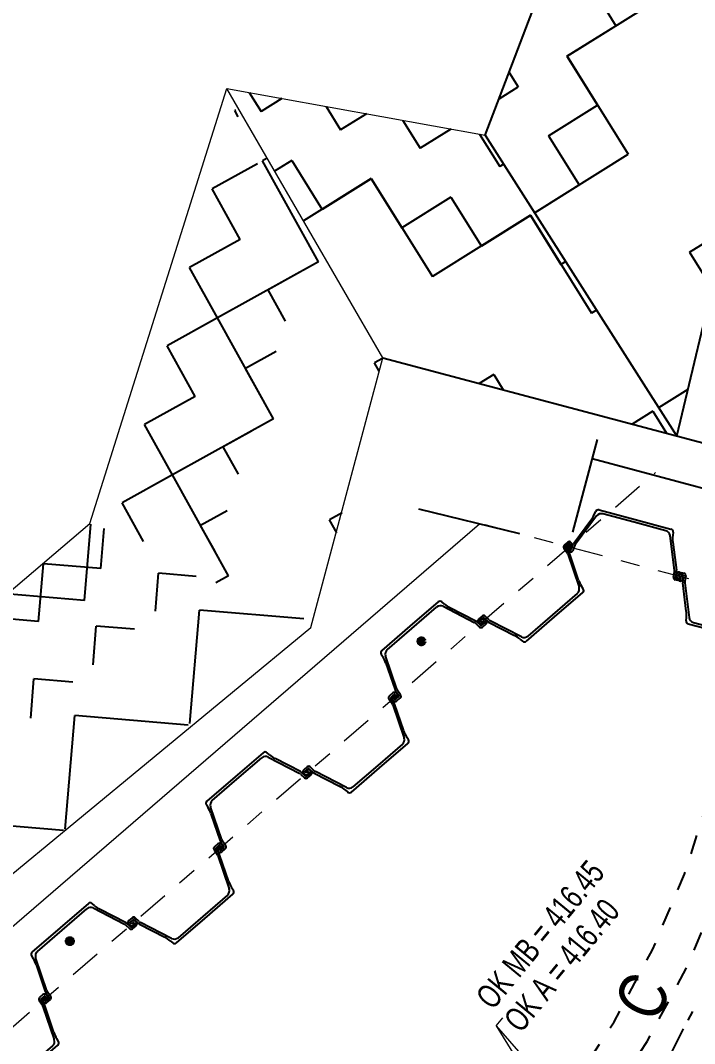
# Model space of a CAD drawing. Header units: metres. Extents: x 2681086.2 to 2681125.9, y 1225431.9 to 1225460.7.
# Drawn here: x 2681109.82 to 2681113.32, y 1225447.83 to 1225453.14 of the extents above; entities that cross this region are included whole.
import ezdxf

# ---------------------------------------------------------------- set-up
doc = ezdxf.new("R2010")
doc.units = ezdxf.units.M
for name, pattern in [('ACAD_ISO14W100_S12', [0.35, 0.25, -0.05, 0, -0.05]), ('ALL_S17', [0.025, 0, -0.025]), ('AUSGEZOGEN', [0]), ('GETRENNT2_S10', [0.255, 0.125, -0.065, 0, -0.065]), ('MITTE2_S7', [0.55, 0.375, -0.175]), ('STRICHPUNKT2_S11', [0.245, 0.165, -0.04, 0, -0.04])]:
    doc.linetypes.add(name, pattern=pattern)
for name, color, linetype, lineweight in [('AXE', 4, 'MITTE2_S7', 18), ('Beton Ansicht', 252, 'AUSGEZOGEN', 25), ('Beton geschnitten', 8, 'AUSGEZOGEN', 25), ('Beton verdeckt hinten', 252, 'GETRENNT2_S10', 18), ('Design', 250, 'AUSGEZOGEN', 18), ('Stahl', 252, 'AUSGEZOGEN', 18), ('Standard', 7, 'AUSGEZOGEN', 13), ('Vermassung Schnitte', 7, 'AUSGEZOGEN', 18)]:
    doc.layers.add(name, color=color, linetype=linetype, lineweight=lineweight)
doc.styles.add('ARIAL', font='arial.ttf')

# ---------------------------------------------------------------- blocks, each defined once
blk = doc.blocks.new('COMPLEXOBJECT_0')
at = {"color": 7, "linetype": 'AUSGEZOGEN', "lineweight": 25, "transparency": 33554687}
for p, q in [((312.4408, 450.4248), (312.4427, 450.432)), ((312.4517, 450.4286), (312.4512, 450.427)), ((312.4516, 450.4246), (312.4618, 450.4091)), ((312.4594, 450.4058), (312.4543, 450.4072)), ((312.475, 450.4255), (312.4553, 450.4307)), ((312.4574, 450.4405), (312.4802, 450.4344)), ((312.4742, 450.3922), (312.4787, 450.4199)), ((312.489, 450.4209), (312.4844, 450.3924)), ((312.4923, 450.2382), (312.4741, 450.3851)), ((312.4842, 450.3854), (312.5067, 450.2044)), ((312.8882, 450.1028), (312.9977, 450.2487)), ((313.0011, 450.2549), (313.0112, 450.2819)), ((313.0196, 450.2759), (313.0098, 450.2496)), ((313.0255, 450.2893), (313.0483, 450.2832)), ((313.0453, 450.2737), (313.0256, 450.2789)), ((313.0289, 450.2581), (313.0455, 450.2665)), ((313.0344, 450.2528), (313.0294, 450.2541)), ((313.047, 450.2684), (313.0474, 450.27)), ((313.0569, 450.2686), (313.0549, 450.2613)), ((312.4908, 450.1865), (312.4927, 450.2043)), ((313.0064, 450.2434), (312.9175, 450.125)), ((312.9003, 450.0958), (312.8931, 450.0795))]:
    blk.add_line(p, q, dxfattribs=at)
for points in [[(312.8755, 450.071), (312.6887, 450.1208), (312.5019, 450.1705)], [(312.5288, 450.1791), (312.6926, 450.1355), (312.8565, 450.0918)]]:
    blk.add_lwpolyline(points, dxfattribs=at)
for centre, radius, start, end in [((312.4505, 450.4222), 0.01, 165.0958, 205.6341), ((312.4595, 450.4265), 0.02, 205.6341, 255.0958), ((312.4543, 450.4289), 0.012, 75.0958, 165.0958), ((312.4541, 450.4262), 0.003, 165.0958, 213.0958), ((312.4546, 450.4278), 0.003, 75.0958, 165.0958), ((312.46, 450.4079), 0.00213, 255.0958, 33.0958), ((312.4737, 450.4207), 0.005, 350.8064, 75.0958), ((312.4771, 450.4229), 0.012, 350.8064, 75.0958), ((312.4989, 450.3882), 0.025, 170.8064, 187.0788), ((312.509, 450.3884), 0.025, 170.8064, 187.0788), ((312.9777, 450.2637), 0.025, 323.1128, 339.3852), ((312.9864, 450.2584), 0.025, 323.1128, 339.3852), ((313.0225, 450.2777), 0.012, 75.0958, 159.3852), ((313.0243, 450.2741), 0.005, 75.0958, 159.3852), ((313.0299, 450.2562), 0.00213, 117.0958, 255.0958), ((313.0396, 450.2721), 0.02, 255.0958, 304.5575), ((313.0445, 450.2708), 0.003, 345.0958, 75.0958), ((313.0441, 450.2692), 0.003, 297.0958, 345.0958), ((313.0453, 450.2716), 0.012, 345.0958, 75.0958), ((313.0453, 450.2639), 0.01, 304.5575, 345.0958), ((312.3434, 450.2197), 0.15, 354.0958, 7.0788), ((312.5365, 450.2081), 0.03, 187.0788, 255.0958), ((312.5057, 450.185), 0.015, 174.0958, 255.0958), ((312.8642, 450.1208), 0.03, 255.0958, 323.1128), ((313.0375, 450.035), 0.15, 143.1128, 156.0958), ((312.8794, 450.0855), 0.015, 255.0958, 336.0958)]:
    blk.add_arc(centre, radius, start, end, dxfattribs=at)
blk = doc.blocks.new('COMPLEXOBJECT_15')
at = {"color": 7, "linetype": 'AUSGEZOGEN', "lineweight": 25, "transparency": 33554687}
for p, q in [((312.0263, 450.7319), (311.9168, 450.586)), ((312.0141, 450.739), (312.0213, 450.7552)), ((311.9081, 450.5913), (311.9969, 450.7097)), ((312.4302, 450.4493), (312.4077, 450.6303)), ((312.4236, 450.6481), (312.4218, 450.6304)), ((311.8576, 450.5662), (311.8595, 450.5734)), ((311.8674, 450.5663), (311.867, 450.5647)), ((311.8855, 450.5766), (311.869, 450.5682)), ((311.88, 450.5819), (311.8851, 450.5806)), ((311.8948, 450.5588), (311.9047, 450.5851)), ((311.9134, 450.5798), (311.9032, 450.5528)), ((312.4221, 450.5965), (312.4404, 450.4496)), ((311.8889, 450.5454), (311.8661, 450.5515)), ((311.8691, 450.561), (311.8888, 450.5558)), ((312.4254, 450.4137), (312.4301, 450.4422)), ((312.4402, 450.4425), (312.4357, 450.4148)), ((312.4394, 450.4092), (312.4591, 450.404)), ((312.4628, 450.4101), (312.4527, 450.4256)), ((312.455, 450.4288), (312.4601, 450.4275)), ((312.4628, 450.4061), (312.4632, 450.4077)), ((312.4736, 450.4099), (312.4717, 450.4027)), ((312.457, 450.3942), (312.4342, 450.4002))]:
    blk.add_line(p, q, dxfattribs=at)
for points in [[(312.0389, 450.7637), (312.2257, 450.7139), (312.4125, 450.6642)], [(312.3857, 450.6556), (312.2218, 450.6992), (312.058, 450.7429)]]:
    blk.add_lwpolyline(points, dxfattribs=at)
for centre, radius, start, end in [((311.877, 450.7997), 0.15, 323.1088, 336.0918), ((312.035, 450.7492), 0.015, 75.0918, 156.0918), ((312.0502, 450.7139), 0.03, 75.0918, 143.1088), ((312.3779, 450.6266), 0.03, 7.0749, 75.0918), ((312.4087, 450.6497), 0.015, 354.0918, 75.0918), ((312.571, 450.615), 0.15, 174.0918, 187.0749), ((311.8692, 450.5631), 0.012, 165.0918, 255.0918), ((311.8692, 450.5708), 0.01, 124.5535, 165.0918), ((311.8748, 450.5626), 0.02, 75.0918, 124.5535), ((311.8703, 450.5655), 0.003, 117.0918, 165.0918), ((311.8845, 450.5785), 0.00213, 297.0918, 75.0918), ((311.9281, 450.5763), 0.025, 143.1088, 159.3812), ((311.9368, 450.571), 0.025, 143.1088, 159.3812), ((311.8699, 450.5639), 0.003, 165.0918, 255.0918), ((311.8901, 450.5606), 0.005, 255.0918, 339.3812), ((311.892, 450.557), 0.012, 255.0918, 339.3812), ((312.4373, 450.4118), 0.012, 170.8024, 255.0918), ((312.4054, 450.4462), 0.025, 350.8024, 7.0749), ((312.4407, 450.414), 0.005, 170.8024, 255.0918), ((312.4155, 450.4465), 0.025, 350.8024, 7.0749), ((312.4544, 450.4268), 0.00213, 75.0918, 213.0918), ((312.4599, 450.4069), 0.003, 255.0918, 345.0918), ((312.4549, 450.4082), 0.02, 25.6301, 75.0918), ((312.4603, 450.4084), 0.003, 345.0918, 33.0918), ((312.4639, 450.4125), 0.01, 345.0918, 25.6301), ((312.4601, 450.4058), 0.012, 255.0918, 345.0918)]:
    blk.add_arc(centre, radius, start, end, dxfattribs=at)
blk = doc.blocks.new('COMPLEXOBJECT_97')
at = {"color": 7, "linetype": 'AUSGEZOGEN', "lineweight": 25, "transparency": 33554687}
for p, q in [((309.1495, 448.2453), (309.1316, 448.2299)), ((309.1402, 448.2241), (309.1556, 448.2374)), ((309.1616, 448.2335), (309.1593, 448.2151)), ((309.1599, 448.2371), (309.1609, 448.2359)), ((309.1713, 448.2384), (309.1664, 448.2441)), ((309.1296, 448.2139), (309.1462, 448.1903)), ((309.1555, 448.1945), (309.1394, 448.2175)), ((309.1494, 448.184), (309.2081, 448.0113)), ((309.2064, 448.048), (309.1587, 448.1882)), ((309.1628, 448.2132), (309.1668, 448.2167)), ((309.2302, 448.0022), (309.2208, 448.0174)), ((308.7042, 447.8614), (308.6864, 447.846)), ((308.7413, 447.8412), (308.7203, 447.861)), ((308.6851, 447.8291), (308.69, 447.8234)), ((308.694, 447.8333), (308.6929, 447.8345)), ((308.6933, 447.8388), (308.7087, 447.8521)), ((308.7148, 447.8319), (308.6962, 447.8323)), ((308.7121, 447.8247), (308.7161, 447.8281)), ((308.7154, 447.8519), (308.7357, 447.8326)), ((308.7415, 447.8285), (308.8731, 447.7607)), ((308.9092, 447.7536), (308.747, 447.8371)), ((308.9013, 447.7419), (308.9149, 447.7304))]:
    blk.add_line(p, q, dxfattribs=at)
for points in [[(308.9344, 447.7305), (309.0808, 447.8567), (309.2273, 447.9829)], [(309.1993, 447.9789), (309.0709, 447.8682), (308.9425, 447.7575)]]:
    blk.add_lwpolyline(points, dxfattribs=at)
for centre, radius, start, end in [((309.1395, 448.2208), 0.012, 130.7658, 215.0552), ((309.1573, 448.2362), 0.012, 40.7658, 130.7658), ((309.1576, 448.2351), 0.003, 40.7658, 130.7658), ((309.1587, 448.2339), 0.003, 352.7658, 40.7658), ((309.1537, 448.2318), 0.02, 310.7658, 0.2275), ((309.1637, 448.2319), 0.01, 0.2275, 40.7658), ((309.1435, 448.2203), 0.005, 130.7658, 215.0552), ((309.1258, 448.1759), 0.025, 18.7828, 35.0552), ((309.135, 448.1802), 0.025, 18.7828, 35.0552), ((309.1614, 448.2148), 0.00213, 172.7658, 310.7658), ((309.3484, 448.0963), 0.15, 198.7828, 211.7658), ((309.1797, 448.0017), 0.03, 310.7658, 18.7828), ((309.2175, 447.9943), 0.015, 310.7658, 31.7658), ((308.7121, 447.8523), 0.012, 46.4764, 130.7658), ((308.6942, 447.8369), 0.012, 130.7658, 220.7658), ((308.6976, 447.83), 0.01, 220.7658, 261.3041), ((308.6952, 447.8365), 0.003, 130.7658, 220.7658), ((308.6963, 447.8353), 0.003, 220.7658, 268.7658), ((308.6991, 447.8398), 0.02, 261.3041, 310.7658), ((308.712, 447.8483), 0.005, 46.4764, 130.7658), ((308.7147, 447.8297), 0.00213, 310.7658, 88.7658), ((308.7529, 447.8508), 0.025, 226.4764, 242.7489), ((308.7585, 447.8593), 0.025, 226.4764, 242.7489), ((308.8044, 447.6274), 0.15, 49.7658, 62.7489), ((308.9229, 447.7802), 0.03, 242.7489, 310.7658), ((308.9246, 447.7418), 0.015, 229.7658, 310.7658)]:
    blk.add_arc(centre, radius, start, end, dxfattribs=at)
blk = doc.blocks.new('COMPLEXOBJECT_98')
at = {"color": 7, "linetype": 'AUSGEZOGEN', "lineweight": 25, "transparency": 33554687}
for p, q in [((309.4183, 448.7072), (309.4047, 448.7187)), ((309.4105, 448.6955), (309.5726, 448.612)), ((309.5782, 448.6205), (309.4465, 448.6883)), ((309.5784, 448.6079), (309.5993, 448.588)), ((309.6043, 448.5971), (309.5839, 448.6164)), ((309.6075, 448.6244), (309.6035, 448.6209)), ((309.6049, 448.6172), (309.6234, 448.6168)), ((309.6264, 448.6103), (309.611, 448.597)), ((309.6154, 448.5876), (309.6333, 448.603)), ((309.6256, 448.6157), (309.6267, 448.6145)), ((309.6346, 448.6199), (309.6297, 448.6256)), ((309.0894, 448.4468), (309.0988, 448.4317)), ((309.1702, 448.2651), (309.1115, 448.4377)), ((309.1133, 448.401), (309.161, 448.2608)), ((309.1568, 448.2358), (309.1529, 448.2324)), ((309.158, 448.2155), (309.1604, 448.2339)), ((309.1642, 448.2545), (309.1803, 448.2316)), ((309.19, 448.2351), (309.1734, 448.2587)), ((309.1483, 448.2107), (309.1532, 448.205)), ((309.1598, 448.2119), (309.1587, 448.2132)), ((309.1795, 448.2249), (309.164, 448.2116)), ((309.1702, 448.2037), (309.188, 448.2191))]:
    blk.add_line(p, q, dxfattribs=at)
for points in [[(309.3852, 448.7186), (309.2388, 448.5923), (309.0924, 448.4661)], [(309.1203, 448.4701), (309.2487, 448.5808), (309.3772, 448.6915)]]:
    blk.add_lwpolyline(points, dxfattribs=at)
for centre, radius, start, end in [((309.395, 448.7072), 0.015, 49.7658, 130.7658), ((309.5152, 448.8217), 0.15, 229.7658, 242.7489), ((309.3968, 448.6688), 0.03, 62.7489, 130.7658), ((309.5612, 448.5897), 0.025, 46.4764, 62.7489), ((309.5667, 448.5983), 0.025, 46.4764, 62.7489), ((309.6049, 448.6193), 0.00213, 130.7658, 268.7658), ((309.6206, 448.6092), 0.02, 81.3041, 130.7658), ((309.6234, 448.6138), 0.003, 40.7658, 88.7658), ((309.6221, 448.6191), 0.01, 40.7658, 81.3041), ((309.6244, 448.6125), 0.003, 310.7658, 40.7658), ((309.6255, 448.6121), 0.012, 310.7658, 40.7658), ((309.6076, 448.5967), 0.012, 226.4764, 310.7658), ((309.6077, 448.6007), 0.005, 226.4764, 310.7658), ((309.1022, 448.4547), 0.015, 130.7658, 211.7658), ((309.1399, 448.4474), 0.03, 130.7658, 198.7828), ((308.9713, 448.3527), 0.15, 18.7828, 31.7658), ((309.1659, 448.2172), 0.02, 130.7658, 180.2275), ((309.1582, 448.2342), 0.00213, 352.7658, 130.7658), ((309.1846, 448.2689), 0.025, 198.7828, 215.0552), ((309.1939, 448.2731), 0.025, 198.7828, 215.0552), ((309.1762, 448.2287), 0.005, 310.7658, 35.0552), ((309.1802, 448.2282), 0.012, 310.7658, 35.0552), ((309.1559, 448.2172), 0.01, 180.2275, 220.7658), ((309.1623, 448.2128), 0.012, 220.7658, 310.7658), ((309.161, 448.2151), 0.003, 172.7658, 220.7658), ((309.1621, 448.2139), 0.003, 220.7658, 310.7658)]:
    blk.add_arc(centre, radius, start, end, dxfattribs=at)
blk = doc.blocks.new('COMPLEXOBJECT_99')
at = {"color": 7, "linetype": 'AUSGEZOGEN', "lineweight": 25, "transparency": 33554687}
for p, q in [((310.0584, 449.0289), (310.0405, 449.0135)), ((310.0802, 449.0219), (310.0753, 449.0276)), ((310.0385, 448.9975), (310.0551, 448.9739)), ((310.0643, 448.9781), (310.0482, 449.001)), ((310.0491, 449.0077), (310.0645, 449.021)), ((310.1152, 448.8316), (310.0675, 448.9718)), ((310.0705, 449.0171), (310.0682, 448.9987)), ((310.0687, 449.0207), (310.0698, 449.0194)), ((310.0717, 448.9968), (310.0757, 449.0002)), ((310.0583, 448.9676), (310.117, 448.7949)), ((310.1391, 448.7858), (310.1297, 448.8009)), ((309.594, 448.6127), (309.5989, 448.607)), ((309.6131, 448.645), (309.5952, 448.6296)), ((309.6029, 448.6169), (309.6018, 448.6181)), ((309.6021, 448.6223), (309.6176, 448.6356)), ((309.6236, 448.6154), (309.6051, 448.6158)), ((309.621, 448.6083), (309.625, 448.6117)), ((309.6243, 448.6355), (309.6446, 448.6162)), ((309.6501, 448.6247), (309.6292, 448.6446)), ((309.6504, 448.6121), (309.782, 448.5443)), ((309.818, 448.5371), (309.6559, 448.6206)), ((309.8102, 448.5255), (309.8238, 448.5139))]:
    blk.add_line(p, q, dxfattribs=at)
for points in [[(309.8433, 448.514), (309.9897, 448.6403), (310.1361, 448.7665)], [(310.1082, 448.7625), (309.9798, 448.6518), (309.8514, 448.5411)]]:
    blk.add_lwpolyline(points, dxfattribs=at)
for centre, radius, start, end in [((310.0662, 449.0198), 0.012, 40.7658, 130.7658), ((310.0483, 449.0044), 0.012, 130.7658, 215.0552), ((310.0523, 449.0039), 0.005, 130.7658, 215.0552), ((310.0346, 448.9595), 0.025, 18.7828, 35.0552), ((310.0439, 448.9637), 0.025, 18.7828, 35.0552), ((310.0665, 449.0187), 0.003, 40.7658, 130.7658), ((310.0703, 448.9984), 0.00213, 172.7658, 310.7658), ((310.0675, 449.0175), 0.003, 352.7658, 40.7658), ((310.0626, 449.0154), 0.02, 310.7658, 0.2275), ((310.0726, 449.0154), 0.01, 0.2275, 40.7658), ((310.2572, 448.8799), 0.15, 198.7828, 211.7658), ((310.0886, 448.7852), 0.03, 310.7658, 18.7828), ((310.1263, 448.7779), 0.015, 310.7658, 31.7658), ((309.6031, 448.6205), 0.012, 130.7658, 220.7658), ((309.6064, 448.6135), 0.01, 220.7658, 261.3041), ((309.6041, 448.6201), 0.003, 130.7658, 220.7658), ((309.6052, 448.6188), 0.003, 220.7658, 268.7658), ((309.6079, 448.6234), 0.02, 261.3041, 310.7658), ((309.6209, 448.6359), 0.012, 46.4764, 130.7658), ((309.6208, 448.6319), 0.005, 46.4764, 130.7658), ((309.6236, 448.6133), 0.00213, 310.7658, 88.7658), ((309.6618, 448.6343), 0.025, 226.4764, 242.7489), ((309.6673, 448.6429), 0.025, 226.4764, 242.7489), ((309.7133, 448.4109), 0.15, 49.7658, 62.7489), ((309.8318, 448.5638), 0.03, 242.7489, 310.7658), ((309.8335, 448.5254), 0.015, 229.7658, 310.7658)]:
    blk.add_arc(centre, radius, start, end, dxfattribs=at)
blk = doc.blocks.new('COMPLEXOBJECT_100')
at = {"color": 7, "linetype": 'AUSGEZOGEN', "lineweight": 25, "transparency": 33554687}
for p, q in [((310.3272, 449.4907), (310.3136, 449.5022)), ((310.3194, 449.4791), (310.4815, 449.3955)), ((310.487, 449.4041), (310.3554, 449.4719)), ((310.5131, 449.3807), (310.4928, 449.4)), ((310.5164, 449.4079), (310.5124, 449.4045)), ((310.5137, 449.4007), (310.5323, 449.4003)), ((310.5345, 449.3993), (310.5356, 449.3981)), ((310.5434, 449.4035), (310.5385, 449.4092)), ((310.4873, 449.3914), (310.5082, 449.3716)), ((310.5353, 449.3938), (310.5198, 449.3805)), ((310.5243, 449.3712), (310.5422, 449.3866)), ((309.9983, 449.2304), (310.0077, 449.2153)), ((310.0791, 449.0486), (310.0204, 449.2213)), ((310.0222, 449.1846), (310.0698, 449.0444)), ((310.073, 449.0381), (310.0891, 449.0152)), ((310.0989, 449.0187), (310.0823, 449.0423)), ((310.0572, 448.9942), (310.0621, 448.9885)), ((310.0657, 449.0194), (310.0617, 449.0159)), ((310.0669, 448.9991), (310.0692, 449.0175)), ((310.0686, 448.9955), (310.0676, 448.9967)), ((310.0883, 449.0085), (310.0729, 448.9952)), ((310.079, 448.9873), (310.0969, 449.0027))]:
    blk.add_line(p, q, dxfattribs=at)
for points in [[(310.2941, 449.5021), (310.1477, 449.3759), (310.0013, 449.2497)], [(310.0292, 449.2537), (310.1576, 449.3644), (310.286, 449.4751)]]:
    blk.add_lwpolyline(points, dxfattribs=at)
for centre, radius, start, end in [((310.3039, 449.4908), 0.015, 49.7658, 130.7658), ((310.3056, 449.4524), 0.03, 62.7489, 130.7658), ((310.4241, 449.6052), 0.15, 229.7658, 242.7489), ((310.4756, 449.3819), 0.025, 46.4764, 62.7489), ((310.5138, 449.4029), 0.00213, 130.7658, 268.7658), ((310.5294, 449.3928), 0.02, 81.3041, 130.7658), ((310.5322, 449.3973), 0.003, 40.7658, 88.7658), ((310.531, 449.4027), 0.01, 40.7658, 81.3041), ((310.5333, 449.3961), 0.003, 310.7658, 40.7658), ((310.5343, 449.3957), 0.012, 310.7658, 40.7658), ((310.4701, 449.3733), 0.025, 46.4764, 62.7489), ((310.5165, 449.3803), 0.012, 226.4764, 310.7658), ((310.5166, 449.3843), 0.005, 226.4764, 310.7658), ((310.0111, 449.2383), 0.015, 130.7658, 211.7658), ((310.0488, 449.231), 0.03, 130.7658, 198.7828), ((309.8802, 449.1363), 0.15, 18.7828, 31.7658), ((310.0935, 449.0525), 0.025, 198.7828, 215.0552), ((310.1028, 449.0567), 0.025, 198.7828, 215.0552), ((310.0748, 449.0008), 0.02, 130.7658, 180.2275), ((310.0648, 449.0008), 0.01, 180.2275, 220.7658), ((310.0712, 448.9964), 0.012, 220.7658, 310.7658), ((310.0671, 449.0178), 0.00213, 352.7658, 130.7658), ((310.0699, 448.9987), 0.003, 172.7658, 220.7658), ((310.0709, 448.9975), 0.003, 220.7658, 310.7658), ((310.085, 449.0123), 0.005, 310.7658, 35.0552), ((310.0891, 449.0118), 0.012, 310.7658, 35.0552)]:
    blk.add_arc(centre, radius, start, end, dxfattribs=at)
blk = doc.blocks.new('COMPLEXOBJECT_101')
at = {"color": 7, "linetype": 'AUSGEZOGEN', "lineweight": 25, "transparency": 33554687}
for p, q in [((310.9474, 449.7811), (310.9639, 449.7574)), ((310.9672, 449.8124), (310.9493, 449.797)), ((310.9732, 449.7616), (310.9571, 449.7846)), ((310.9579, 449.7912), (310.9734, 449.8045)), ((310.9794, 449.8007), (310.977, 449.7822)), ((310.9776, 449.8042), (310.9787, 449.803)), ((310.9805, 449.7804), (310.9845, 449.7838)), ((310.989, 449.8055), (310.9841, 449.8112)), ((310.9671, 449.7511), (311.0259, 449.5784)), ((311.0241, 449.6152), (310.9764, 449.7553)), ((311.0479, 449.5693), (311.0386, 449.5845)), ((310.5028, 449.3962), (310.5077, 449.3905)), ((310.5219, 449.4286), (310.5041, 449.4132)), ((310.5117, 449.4004), (310.5107, 449.4017)), ((310.511, 449.4059), (310.5264, 449.4192)), ((310.5325, 449.399), (310.5139, 449.3994)), ((310.5331, 449.4191), (310.5534, 449.3997)), ((310.559, 449.4083), (310.538, 449.4282)), ((310.7269, 449.3207), (310.5647, 449.4042)), ((310.5299, 449.3918), (310.5339, 449.3953)), ((310.5592, 449.3957), (310.6908, 449.3279)), ((310.719, 449.309), (310.7327, 449.2975))]:
    blk.add_line(p, q, dxfattribs=at)
for points in [[(310.7521, 449.2976), (310.8986, 449.4238), (311.045, 449.5501)], [(311.0171, 449.5461), (310.8886, 449.4353), (310.7602, 449.3246)]]:
    blk.add_lwpolyline(points, dxfattribs=at)
for centre, radius, start, end in [((310.9572, 449.7879), 0.012, 130.7658, 215.0552), ((310.9612, 449.7875), 0.005, 130.7658, 215.0552), ((310.9751, 449.8034), 0.012, 40.7658, 130.7658), ((310.9753, 449.8023), 0.003, 40.7658, 130.7658), ((310.9791, 449.782), 0.00213, 172.7658, 310.7658), ((310.9764, 449.801), 0.003, 352.7658, 40.7658), ((310.9715, 449.7989), 0.02, 310.7658, 0.2275), ((310.9815, 449.799), 0.01, 0.2275, 40.7658), ((310.9435, 449.7431), 0.025, 18.7828, 35.0552), ((310.9527, 449.7473), 0.025, 18.7828, 35.0552), ((311.1661, 449.6634), 0.15, 198.7828, 211.7658), ((310.9975, 449.5688), 0.03, 310.7658, 18.7828), ((311.0352, 449.5614), 0.015, 310.7658, 31.7658), ((310.5119, 449.4041), 0.012, 130.7658, 220.7658), ((310.5129, 449.4036), 0.003, 130.7658, 220.7658), ((310.514, 449.4024), 0.003, 220.7658, 268.7658), ((310.5298, 449.4195), 0.012, 46.4764, 130.7658), ((310.5297, 449.4154), 0.005, 46.4764, 130.7658), ((310.5325, 449.3969), 0.00213, 310.7658, 88.7658), ((310.5707, 449.4179), 0.025, 226.4764, 242.7489), ((310.5762, 449.4264), 0.025, 226.4764, 242.7489), ((310.5153, 449.3971), 0.01, 220.7658, 261.3041), ((310.5168, 449.407), 0.02, 261.3041, 310.7658), ((310.6222, 449.1945), 0.15, 49.7658, 62.7489), ((310.7406, 449.3473), 0.03, 242.7489, 310.7658), ((310.7423, 449.309), 0.015, 229.7658, 310.7658)]:
    blk.add_arc(centre, radius, start, end, dxfattribs=at)
blk = doc.blocks.new('COMPLEXOBJECT_102')
at = {"color": 7, "linetype": 'AUSGEZOGEN', "lineweight": 25, "transparency": 33554687}
for p, q in [((311.2361, 450.2743), (311.2225, 450.2858)), ((311.2282, 450.2626), (311.3904, 450.1791)), ((311.3959, 450.1876), (311.2643, 450.2554)), ((311.3961, 450.175), (311.4171, 450.1551)), ((311.422, 450.1642), (311.4017, 450.1835)), ((311.4252, 450.1915), (311.4213, 450.188)), ((311.4226, 450.1843), (311.4412, 450.1839)), ((311.4441, 450.1774), (311.4287, 450.1641)), ((311.4332, 450.1547), (311.451, 450.1701)), ((311.4434, 450.1829), (311.4444, 450.1816)), ((311.4523, 450.1871), (311.4474, 450.1927)), ((310.9072, 450.014), (310.9165, 449.9988)), ((310.988, 449.8322), (310.9292, 450.0049)), ((310.931, 449.9681), (310.9787, 449.828)), ((310.9819, 449.8217), (310.998, 449.7987)), ((311.0077, 449.8022), (310.9912, 449.8259)), ((310.9661, 449.7778), (310.971, 449.7721)), ((310.9746, 449.8029), (310.9706, 449.7995)), ((310.9757, 449.7826), (310.9781, 449.8011)), ((310.9775, 449.7791), (310.9764, 449.7803)), ((310.9972, 449.7921), (310.9817, 449.7788)), ((310.9879, 449.7709), (311.0058, 449.7863))]:
    blk.add_line(p, q, dxfattribs=at)
for points in [[(311.203, 450.2857), (311.0565, 450.1595), (310.9101, 450.0332)], [(310.9381, 450.0372), (311.0665, 450.148), (311.1949, 450.2587)]]:
    blk.add_lwpolyline(points, dxfattribs=at)
for centre, radius, start, end in [((311.2145, 450.2359), 0.03, 62.7489, 130.7658), ((311.2128, 450.2743), 0.015, 49.7658, 130.7658), ((311.3329, 450.3888), 0.15, 229.7658, 242.7489), ((311.4383, 450.1763), 0.02, 81.3041, 130.7658), ((311.4398, 450.1862), 0.01, 40.7658, 81.3041), ((311.3789, 450.1569), 0.025, 46.4764, 62.7489), ((311.3844, 450.1654), 0.025, 46.4764, 62.7489), ((311.4253, 450.1638), 0.012, 226.4764, 310.7658), ((311.4226, 450.1864), 0.00213, 130.7658, 268.7658), ((311.4254, 450.1679), 0.005, 226.4764, 310.7658), ((311.4411, 450.1809), 0.003, 40.7658, 88.7658), ((311.4422, 450.1797), 0.003, 310.7658, 40.7658), ((311.4432, 450.1792), 0.012, 310.7658, 40.7658), ((310.9576, 450.0145), 0.03, 130.7658, 198.7828), ((310.9199, 450.0219), 0.015, 130.7658, 211.7658), ((310.789, 449.9198), 0.15, 18.7828, 31.7658), ((311.0024, 449.836), 0.025, 198.7828, 215.0552), ((311.0116, 449.8402), 0.025, 198.7828, 215.0552), ((310.9836, 449.7844), 0.02, 130.7658, 180.2275), ((310.9736, 449.7843), 0.01, 180.2275, 220.7658), ((310.9801, 449.7799), 0.012, 220.7658, 310.7658), ((310.976, 449.8013), 0.00213, 352.7658, 130.7658), ((310.9787, 449.7823), 0.003, 172.7658, 220.7658), ((310.9798, 449.781), 0.003, 220.7658, 310.7658), ((310.9939, 449.7958), 0.005, 310.7658, 35.0552), ((310.9979, 449.7953), 0.012, 310.7658, 35.0552)]:
    blk.add_arc(centre, radius, start, end, dxfattribs=at)
blk = doc.blocks.new('COMPLEXOBJECT_103')
at = {"color": 7, "linetype": 'AUSGEZOGEN', "lineweight": 25, "transparency": 33554687}
for p, q in [((311.8761, 450.596), (311.8582, 450.5806)), ((311.8821, 450.5452), (311.866, 450.5681)), ((311.8668, 450.5748), (311.8822, 450.5881)), ((311.8882, 450.5842), (311.8859, 450.5658)), ((311.8865, 450.5878), (311.8875, 450.5866)), ((311.8894, 450.5639), (311.8934, 450.5674)), ((311.8979, 450.5891), (311.893, 450.5948)), ((311.8562, 450.5646), (311.8728, 450.541)), ((311.876, 450.5347), (311.9347, 450.362)), ((311.9329, 450.3987), (311.8853, 450.5389)), ((311.9568, 450.3529), (311.9474, 450.368)), ((311.4308, 450.2121), (311.4129, 450.1967)), ((311.4198, 450.1895), (311.4353, 450.2028)), ((311.442, 450.2026), (311.4623, 450.1833)), ((311.4678, 450.1919), (311.4469, 450.2117)), ((311.4117, 450.1798), (311.4166, 450.1741)), ((311.4206, 450.184), (311.4195, 450.1852)), ((311.4414, 450.1826), (311.4228, 450.183)), ((311.4387, 450.1754), (311.4427, 450.1788)), ((311.4681, 450.1792), (311.5997, 450.1114)), ((311.6358, 450.1042), (311.4736, 450.1878)), ((311.6279, 450.0926), (311.6415, 450.0811))]:
    blk.add_line(p, q, dxfattribs=at)
for points in [[(311.661, 450.0812), (311.8074, 450.2074), (311.9538, 450.3336)], [(311.9259, 450.3296), (311.7975, 450.2189), (311.6691, 450.1082)]]:
    blk.add_lwpolyline(points, dxfattribs=at)
for centre, radius, start, end in [((311.866, 450.5715), 0.012, 130.7658, 215.0552), ((311.8701, 450.571), 0.005, 130.7658, 215.0552), ((311.8839, 450.5869), 0.012, 40.7658, 130.7658), ((311.8842, 450.5858), 0.003, 40.7658, 130.7658), ((311.888, 450.5655), 0.00213, 172.7658, 310.7658), ((311.8853, 450.5846), 0.003, 352.7658, 40.7658), ((311.8803, 450.5825), 0.02, 310.7658, 0.2275), ((311.8903, 450.5825), 0.01, 0.2275, 40.7658), ((311.8523, 450.5266), 0.025, 18.7828, 35.0552), ((311.8616, 450.5308), 0.025, 18.7828, 35.0552), ((311.9063, 450.3523), 0.03, 310.7658, 18.7828), ((312.075, 450.447), 0.15, 198.7828, 211.7658), ((311.9441, 450.345), 0.015, 310.7658, 31.7658), ((311.4208, 450.1876), 0.012, 130.7658, 220.7658), ((311.4386, 450.203), 0.012, 46.4764, 130.7658), ((311.4385, 450.199), 0.005, 46.4764, 130.7658), ((311.4242, 450.1806), 0.01, 220.7658, 261.3041), ((311.4218, 450.1872), 0.003, 130.7658, 220.7658), ((311.4229, 450.186), 0.003, 220.7658, 268.7658), ((311.4257, 450.1905), 0.02, 261.3041, 310.7658), ((311.4413, 450.1804), 0.00213, 310.7658, 88.7658), ((311.4795, 450.2014), 0.025, 226.4764, 242.7489), ((311.4851, 450.21), 0.025, 226.4764, 242.7489), ((311.531, 449.9781), 0.15, 49.7658, 62.7489), ((311.6495, 450.1309), 0.03, 242.7489, 310.7658), ((311.6512, 450.0925), 0.015, 229.7658, 310.7658)]:
    blk.add_arc(centre, radius, start, end, dxfattribs=at)

msp = doc.modelspace()

# ---------------------------------------------------------------- hatches: boundary and pattern name
at = {"layer": 'Beton Ansicht', "transparency": 33554687}
h = msp.add_hatch(dxfattribs=at)
h.set_pattern_fill('MUSTER', color=256, scale=0.6, angle=302, style=0, pattern_type=2)
h.set_pattern_definition([(302, (2680802.439, 1224999.456), (0.8267804, -0.1908773), [0.6, -0.6]), (32, (2680802.439, 1224999.456), (0.1908773, 0.8267804), [0.6, -0.6])])
h.paths.add_polyline_path([(2681113.23, 1225450.985), (2681115.221, 1225459.361), (2681114.574, 1225459.502), (2681112.956, 1225454.441), (2681112.233, 1225452.548)], flags=0)
h = msp.add_hatch(dxfattribs=at)
h.set_pattern_fill('MUSTER', color=256, scale=0.3, angle=302, style=0, pattern_type=2)
h.set_pattern_definition([(302, (2680801.612, 1224999.647), (0.41339021, -0.09543865), [0.3, -0.3]), (32, (2680801.612, 1224999.647), (0.09543865, 0.41339021), [0.3, -0.3])])
h.paths.add_polyline_path([(2681112.641, 1225451.92), (2681114.913, 1225459.421), (2681114.574, 1225459.502), (2681112.956, 1225454.441), (2681112.233, 1225452.548)], flags=0)
h = msp.add_hatch(dxfattribs=at)
h.set_pattern_fill('MUSTER', color=256, scale=0.6, angle=119, style=0, pattern_type=2)
h.set_pattern_definition([(119, (2680799.154, 1225000.306), (-0.8156576, 0.23388605), [0.6, -0.6]), (209, (2680799.154, 1225000.306), (-0.23388605, -0.8156576), [0.6, -0.6])])
h.paths.add_polyline_path([(2681111.328, 1225449.99), (2681111.522, 1225450.701), (2681111.701, 1225451.392), (2681110.89, 1225452.791), (2681110.809, 1225452.554), (2681110.457, 1225451.414), (2681110.179, 1225450.53)], flags=0)
h = msp.add_hatch(dxfattribs=at)
h.set_pattern_fill('MUSTER', color=256, scale=0.3, angle=119, style=0, pattern_type=2)
h.set_pattern_definition([(119, (2680799.97, 1225000.072), (-0.4078288, 0.11694303), [0.3, -0.3]), (209, (2680799.97, 1225000.072), (-0.11694303, -0.4078288), [0.3, -0.3])])
h.paths.add_polyline_path([(2681110.808, 1225450.322), (2681111.276, 1225451.846), (2681110.89, 1225452.791), (2681110.809, 1225452.554), (2681110.457, 1225451.414), (2681110.179, 1225450.53)], flags=0)
h = msp.add_hatch(dxfattribs=at)
h.set_pattern_fill('MUSTER', color=256, scale=0.6, angle=212, style=0, pattern_type=2)
h.set_pattern_definition([(212, (2680800.404, 1224998.185), (-0.1908773, -0.8267804), [0.6, -0.6]), (302, (2680800.404, 1224998.185), (0.8267804, -0.1908773), [0.6, -0.6])])
h.paths.add_polyline_path([(2681113.23, 1225450.985), (2681112.233, 1225452.548), (2681110.89, 1225452.791), (2681111.701, 1225451.392)], flags=0)
h = msp.add_hatch(dxfattribs=at)
h.set_pattern_fill('MUSTER', color=256, scale=0.3, angle=212, style=0, pattern_type=2)
h.set_pattern_definition([(212, (2680800.595, 1224999.011), (-0.09543865, -0.4133902), [0.3, -0.3]), (302, (2680800.595, 1224999.011), (0.4133902, -0.09543865), [0.3, -0.3])])
h.paths.add_polyline_path([(2681112.68, 1225451.847), (2681112.233, 1225452.548), (2681110.89, 1225452.791), (2681111.296, 1225452.091)], flags=0)
h = msp.add_hatch(dxfattribs=at)
h.set_pattern_fill('MUSTER', color=256, scale=0.3, angle=85.3, style=0, pattern_type=2)
h.set_pattern_definition([(85.3, (2680800.237, 1225000.485), (-0.27440966, 0.32357277), [0.3, -0.3]), (175.3, (2680800.237, 1225000.485), (-0.32357277, -0.27440966), [0.3, -0.3])])
h.paths.add_polyline_path([(2681108.634, 1225448.459), (2681110.808, 1225450.322), (2681110.179, 1225450.53), (2681110.148, 1225450.511), (2681109.242, 1225449.734), (2681108.535, 1225449.135)], flags=0)
h = msp.add_hatch(dxfattribs=at)
h.set_pattern_fill('MUSTER', color=256, scale=0.6, angle=85.2, style=0, pattern_type=2)
h.set_pattern_definition([(85.2, (2680799.69, 1225001.134), (-0.547689, 0.6481024), [0.6, -0.6]), (175.2, (2680799.69, 1225001.134), (-0.6481024, -0.547689), [0.6, -0.6])])
h.paths.add_polyline_path([(2681108.717, 1225447.838), (2681109.763, 1225448.7), (2681111.324, 1225450.02), (2681110.179, 1225450.53), (2681110.148, 1225450.511), (2681109.242, 1225449.734), (2681108.535, 1225449.135)], flags=0)

# ---------------------------------------------------------------- linework, layer by layer
at = {"layer": 'AXE', "color": 52, "linetype": 'AUSGEZOGEN', "transparency": 33554687}
for p, q in [((2681112.678, 1225450.41), (2681112.671, 1225450.418)), ((2681112.671, 1225450.418), (2681112.678, 1225450.41)), ((2681112.671, 1225450.411), (2681112.678, 1225450.417)), ((2681112.678, 1225450.417), (2681112.671, 1225450.411)), ((2681112.224, 1225450.025), (2681112.216, 1225450.019)), ((2681112.224, 1225450.025), (2681112.216, 1225450.019)), ((2681112.216, 1225450.019), (2681112.224, 1225450.025)), ((2681112.217, 1225450.026), (2681112.224, 1225450.018)), ((2681112.217, 1225450.026), (2681112.223, 1225450.018)), ((2681112.223, 1225450.018), (2681112.217, 1225450.026)), ((2681111.762, 1225449.627), (2681111.77, 1225449.634)), ((2681111.77, 1225449.634), (2681111.762, 1225449.627)), ((2681111.769, 1225449.627), (2681111.763, 1225449.634)), ((2681111.763, 1225449.634), (2681111.769, 1225449.627)), ((2681111.315, 1225449.242), (2681111.307, 1225449.236)), ((2681111.307, 1225449.236), (2681111.315, 1225449.242)), ((2681111.308, 1225449.243), (2681111.314, 1225449.235)), ((2681111.314, 1225449.235), (2681111.308, 1225449.243)), ((2681111.308, 1225449.242), (2681111.315, 1225449.235)), ((2681111.315, 1225449.242), (2681111.308, 1225449.235)), ((2681110.853, 1225448.843), (2681110.861, 1225448.85)), ((2681110.861, 1225448.85), (2681110.853, 1225448.843)), ((2681110.86, 1225448.843), (2681110.854, 1225448.851)), ((2681110.854, 1225448.851), (2681110.86, 1225448.843)), ((2681110.399, 1225448.459), (2681110.406, 1225448.451)), ((2681110.406, 1225448.458), (2681110.399, 1225448.452)), ((2681110.407, 1225448.458), (2681110.399, 1225448.452)), ((2681110.399, 1225448.452), (2681110.407, 1225448.458)), ((2681110.4, 1225448.459), (2681110.406, 1225448.451)), ((2681110.406, 1225448.451), (2681110.4, 1225448.459)), ((2681109.944, 1225448.06), (2681109.952, 1225448.066)), ((2681109.952, 1225448.066), (2681109.944, 1225448.06)), ((2681109.951, 1225448.059), (2681109.945, 1225448.067)), ((2681109.945, 1225448.067), (2681109.951, 1225448.059))]:
    msp.add_line(p, q, dxfattribs=at)
at = {"layer": 'Beton geschnitten', "transparency": 33554687}
for p, q in [((2681113.229, 1225450.985), (2681115.221, 1225459.361)), ((2681112.233, 1225452.549), (2681113.061, 1225454.714)), ((2681112.233, 1225452.549), (2681113.229, 1225450.985)), ((2681111.701, 1225451.392), (2681123.853, 1225448.156))]:
    msp.add_line(p, q, dxfattribs=at)
at = {"layer": 'Beton geschnitten', "color": 7, "linetype": 'ALL_S17', "lineweight": 25, "transparency": 33554687}
for radius, start, end in [(4.7464, 263.6783, 344.8674), (4.9464, 263.6783, 344.8674), (5.2464, 263.6665, 344.9052), (5.4464, 263.6665, 344.9052)]:
    msp.add_arc((2681108.82, 1225450.363), radius, start, end, dxfattribs=at)
at = {"layer": 'Beton verdeckt hinten', "color": 7, "linetype": 'ACAD_ISO14W100_S12', "lineweight": 25, "transparency": 33554687}
msp.add_arc((2681108.825, 1225450.091), 8.75, 262.8037, 346.6118, dxfattribs=at)
at = {"layer": 'Design', "color": 7, "linetype": 'AUSGEZOGEN', "lineweight": 13, "transparency": 33554687}
for p, q in [((2681110.179, 1225450.53), (2681110.89, 1225452.791)), ((2681110.89, 1225452.791), (2681112.233, 1225452.549)), ((2681111.701, 1225451.392), (2681110.89, 1225452.791)), ((2681111.328, 1225449.99), (2681111.701, 1225451.392))]:
    msp.add_line(p, q, dxfattribs=at)
msp.add_arc((2681108.825, 1225450.091), 7.0741, 262.8037, 347.3738, dxfattribs=at)
at = {"layer": 'Stahl', "color": 7, "linetype": 'AUSGEZOGEN', "lineweight": 13, "transparency": 33554687}
for p, q in [((2681108.535, 1225449.135), (2681110.179, 1225450.53)), ((2681108.717, 1225447.838), (2681111.328, 1225449.99)), ((2681112.29, 1225447.921), (2681112.325, 1225447.962)), ((2681112.29, 1225447.921), (2681112.613, 1225447.399)), ((2681112.29, 1225447.921), (2681113.039, 1225447.065))]:
    msp.add_line(p, q, dxfattribs=at)
at = {"layer": 'Standard', "color": 7, "linetype": 'AUSGEZOGEN', "lineweight": 25, "transparency": 33554687}
for p, q in [((2681112.688, 1225450.486), (2681112.816, 1225450.967)), ((2681112.789, 1225450.868), (2681122.652, 1225448.239)), ((2681112.414, 1225450.477), (2681111.889, 1225450.605)), ((2681113.31, 1225447.996), (2681113.287, 1225447.951)), ((2681113.31, 1225447.996), (2681113.31, 1225447.996)), ((2681113.165, 1225447.708), (2681113.264, 1225447.906))]:
    msp.add_line(p, q, dxfattribs=at)
at = {"layer": 'Standard', "color": 7, "linetype": 'AUSGEZOGEN', "lineweight": 13, "transparency": 33554687}
msp.add_line((2681108.617, 1225447.437), (2681112.203, 1225450.529), dxfattribs=at)
at = {"layer": 'Standard', "color": 7, "linetype": 'AUSGEZOGEN', "lineweight": 25, "transparency": 33554687}
msp.add_lwpolyline([(2681113.287, 1225447.951), (2681113.287, 1225447.951)], close=True, dxfattribs=at)
at = {"layer": 'Standard', "color": 132, "linetype": 'AUSGEZOGEN', "lineweight": 70, "transparency": 33554687}
for centre in [(2681111.902, 1225449.919), (2681110.075, 1225448.361)]:
    msp.add_circle(centre, 0.0125, dxfattribs=at)
at = {"layer": 'Vermassung Schnitte', "color": 7, "linetype": 'STRICHPUNKT2_S11', "lineweight": 18, "transparency": 33554687}
for p, q in [((2681107.627, 1225446.062), (2681113.118, 1225450.796)), ((2681112.232, 1225450.526), (2681122.922, 1225447.68))]:
    msp.add_line(p, q, dxfattribs=at)

# ---------------------------------------------------------------- block references
at = {"color": 7, "linetype": 'AUSGEZOGEN', "lineweight": 25, "transparency": 33554687}
for name in ['COMPLEXOBJECT_15', 'COMPLEXOBJECT_103', 'COMPLEXOBJECT_0', 'COMPLEXOBJECT_102', 'COMPLEXOBJECT_101', 'COMPLEXOBJECT_100', 'COMPLEXOBJECT_99', 'COMPLEXOBJECT_98', 'COMPLEXOBJECT_97']:
    msp.add_blockref(name, (2680800.786, 1224999.838), dxfattribs=at)

# ---------------------------------------------------------------- texts
at = {"layer": 'Standard', "color": 7, "linetype": 'AUSGEZOGEN', "lineweight": 13, "transparency": 33554687, "insert": (2681112.176, 1225448.078), "char_height": 0.125, "width": 0.9714, "attachment_point": 1, "rotation": 50.551, "line_spacing_factor": 0.9036, "style": 'ARIAL'}
msp.add_mtext('\\A1;{\\fArial|i0|b0;\\H0.125000;\\W0.714286;\\C7;OK MB = 416.45}\\P{\\fArial|i0|b0;\\H0.125000;\\W0.714286;\\C7;OK A = 416.40}\\P', dxfattribs=at)
at = {"layer": 'Standard', "color": 7, "linetype": 'AUSGEZOGEN', "lineweight": 25, "transparency": 33554687, "insert": (2681113.165, 1225448.016), "char_height": 0.25, "width": 0.3027, "attachment_point": 8, "rotation": 63.2248, "style": 'ARIAL'}
msp.add_mtext('\\W0.80;C', dxfattribs=at)

doc.saveas('drawing.dxf')
